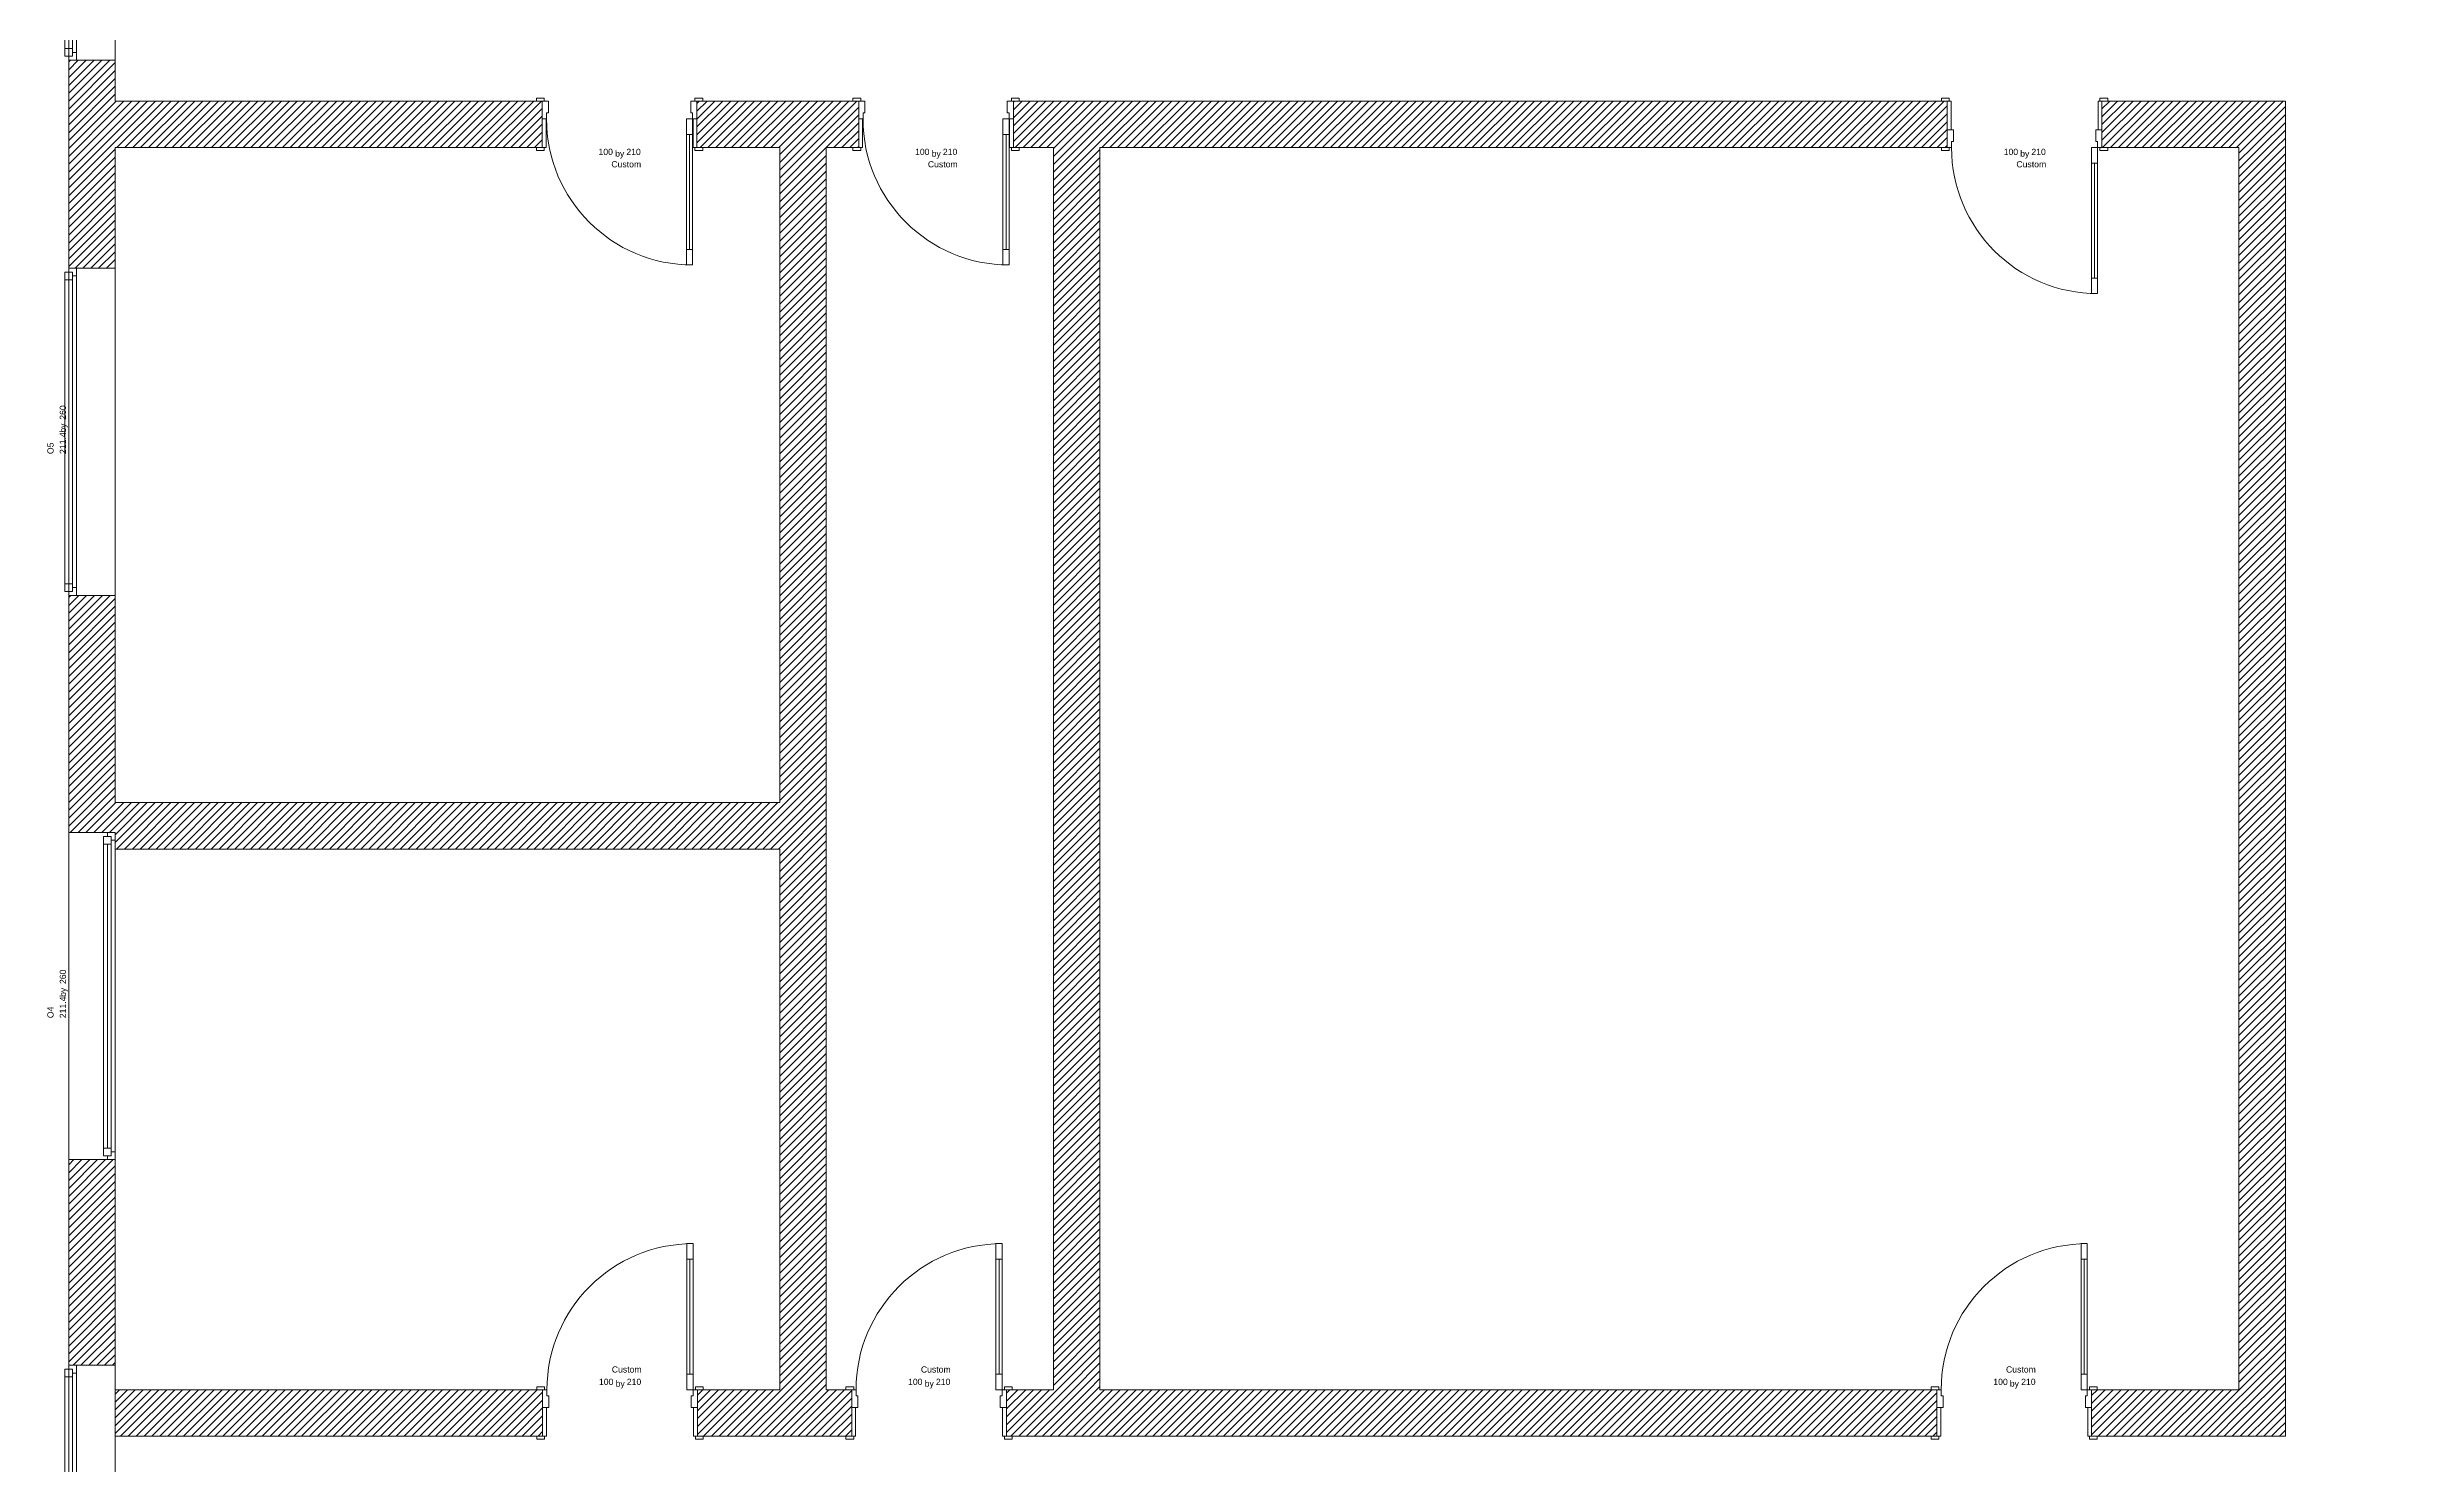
# Model space of a CAD drawing. Header units: millimetres. Extents: x -22335 to 45019, y -6963 to 25912.
# Drawn here: x -22335 to -7077, y 456 to 9616 of the extents above; entities that cross this region are included whole.
import ezdxf
from ezdxf.enums import TextEntityAlignment as Align

# ---------------------------------------------------------------- set-up
doc = ezdxf.new("R2010")
doc.units = ezdxf.units.MM
doc.header["$MEASUREMENT"] = 0
for name, color, linetype in [('A_KONS_plosce', 7, 'Continuous'), ('A_KONS_zid zunanji', 7, 'Continuous'), ('Archicad Door Markers', 7, 'Continuous'), ('Archicad Doors', 7, 'Continuous'), ('Archicad Window Markers', 7, 'Continuous'), ('Archicad Windows', 7, 'Continuous')]:
    doc.layers.add(name, color=color, linetype=linetype)
for name, color, linetype, lineweight, true_color in [('A_KONS_plosce_Pen_No__89', 7, 'Continuous', 0, 0x71cebe), ('Archicad Doors_Pen_No__23', 7, 'Continuous', 20, 0xff6600), ('Archicad Doors_Pen_No__3', 7, 'Continuous', 13, 0xff6600), ('Archicad Windows_Pen_No__23', 7, 'Continuous', 20, 0xff6600), ('Archicad Windows_Pen_No__3', 7, 'Continuous', 13, 0xff6600)]:
    doc.layers.add(name, color=color, linetype=linetype, lineweight=lineweight, true_color=true_color)
for name, color, linetype, lineweight in [('A_KONS_zid zunanji_Pen_No__27', 7, 'Continuous', 20), ('Archicad Door Markers_Pen_No__7', 7, 'Continuous', 13), ('Archicad Doors_Pen_No__27', 7, 'Continuous', 20), ('Archicad Window Markers_Pen_No__7', 7, 'Continuous', 13), ('Archicad Windows_Pen_No__27', 7, 'Continuous', 20)]:
    doc.layers.add(name, color=color, linetype=linetype, lineweight=lineweight)
doc.styles.add('GENERATED_STYLE_1', font='arial.ttf')
pattern_1 = [(45, (0, 0), (-25.455843, 25.455843), [])]

# ---------------------------------------------------------------- blocks, each defined once
blk = doc.blocks.new('Slab_1', base_point=(-22196, 25912))
at = {"layer": 'A_KONS_plosce_Pen_No__89', "color": 123, "linetype": 'Continuous', "lineweight": 0, "true_color": 0x71cebe, "flags": 128}
blk.add_lwpolyline([(-22196, 25912), (-22196, -6834), (-12447, -6834), (-3773, -6834), (6716, -6834), (9171, -6834), (44877, -6834), (44877, 969), (44877, 11647), (44877, 25912)], close=True, dxfattribs=at)
blk = doc.blocks.new('Window 27_2')
at = {"layer": 'Archicad Windows_Pen_No__23', "color": 30, "linetype": 'Continuous', "lineweight": 20, "true_color": 0xff6600}
for p, q in [((-1057, 0), (-1032, 0)), ((-1032, 25), (-982, 25)), ((-1032, -25), (-1032, 25)), ((-1032, 0), (-1032, -25)), ((-982, 25), (-982, -25)), ((-982, 25), (982, 25)), ((-982, 0), (982, 0)), ((982, -25), (982, 25)), ((982, 25), (1032, 25)), ((1032, 25), (1032, -25)), ((1032, -25), (1032, 0)), ((1032, 0), (1057, 0)), ((-1007, -50), (-1057, -50)), ((-1032, -25), (-1007, -25)), ((-982, -25), (-1032, -25)), ((-1007, -25), (-1007, -50)), ((982, -25), (-982, -25)), ((1032, -25), (982, -25)), ((1007, -50), (1007, -25)), ((1007, -25), (1032, -25)), ((1057, -50), (1007, -50))]:
    blk.add_line(p, q, dxfattribs=at)
at = {"layer": 'Archicad Windows_Pen_No__27', "color": 7, "linetype": 'Continuous', "lineweight": 20}
for p, q in [((-1057, 0), (-1057, -50)), ((-1057, 0), (-1057, -50)), ((1057, 0), (1057, -50)), ((1057, 0), (1057, -50)), ((-1057, -50), (-1057, -300)), ((1057, -50), (1057, -300))]:
    blk.add_line(p, q, dxfattribs=at)
at = {"layer": 'Archicad Windows_Pen_No__3', "color": 30, "linetype": 'Continuous', "lineweight": 13, "true_color": 0xff6600}
for p, q in [((-1057, 0), (1057, 0)), ((-982, 25), (982, 25)), ((1007, -50), (-1007, -50)), ((-1057, -300), (1057, -300))]:
    blk.add_line(p, q, dxfattribs=at)
blk = doc.blocks.new('Window 27_3')
at = {"layer": 'Archicad Windows_Pen_No__23', "color": 30, "linetype": 'Continuous', "lineweight": 20, "true_color": 0xff6600}
for p, q in [((-1057, 0), (-1032, 0)), ((-1032, 25), (-982, 25)), ((-1032, -25), (-1032, 25)), ((-1032, 0), (-1032, -25)), ((-982, 25), (-982, -25)), ((-982, 25), (982, 25)), ((-982, 0), (982, 0)), ((982, -25), (982, 25)), ((982, 25), (1032, 25)), ((1032, 25), (1032, -25)), ((1032, -25), (1032, 0)), ((1032, 0), (1057, 0)), ((-1007, -50), (-1057, -50)), ((-1032, -25), (-1007, -25)), ((-982, -25), (-1032, -25)), ((-1007, -25), (-1007, -50)), ((982, -25), (-982, -25)), ((1032, -25), (982, -25)), ((1007, -50), (1007, -25)), ((1007, -25), (1032, -25)), ((1057, -50), (1007, -50))]:
    blk.add_line(p, q, dxfattribs=at)
at = {"layer": 'Archicad Windows_Pen_No__27', "color": 7, "linetype": 'Continuous', "lineweight": 20}
for p, q in [((-1057, 0), (-1057, 250)), ((1057, 0), (1057, 250)), ((-1057, -50), (-1057, 0)), ((-1057, -50), (-1057, 0)), ((1057, -50), (1057, 0)), ((1057, -50), (1057, 0))]:
    blk.add_line(p, q, dxfattribs=at)
at = {"layer": 'Archicad Windows_Pen_No__3', "color": 30, "linetype": 'Continuous', "lineweight": 13, "true_color": 0xff6600}
for p, q in [((-1057, 250), (1057, 250)), ((-982, 25), (982, 25)), ((-1057, -50), (1057, -50)), ((1007, -50), (-1007, -50))]:
    blk.add_line(p, q, dxfattribs=at)
blk = doc.blocks.new('Basic Window-Door-Skylight Marker')
at = {"layer": 'Archicad Window Markers_Pen_No__7', "color": 7, "lineweight": 13, "style": 'GENERATED_STYLE_1'}
for tag, p in [('AC_WIDO_ID', (-157, 99)), ('AC_WIDO_A_SIZE', (-157, 20)), ('GS_Separator', (-23, 8)), ('AC_WIDO_B_SIZE', (65, 19))]:
    blk.add_attdef(tag, text='', height=40, dxfattribs=at).set_placement(p, align=Align.BOTTOM_LEFT)
blk = doc.blocks.new('Wall_1', base_point=(-22196, -6834))
at = {"layer": 'A_KONS_zid zunanji', "linetype": 'Continuous', "lineweight": 0, "true_color": 0x000000}
h = blk.add_hatch(dxfattribs=at)
h.set_pattern_fill('Navadna_NF_Opeka', color=18, style=0, pattern_type=2)
h.set_pattern_definition(pattern_1)
h.paths.add_polyline_path([(-22196, 8188), (-21896, 8188), (-21896, 9533), (-22196, 9533)])
h = blk.add_hatch(dxfattribs=at)
h.set_pattern_fill('Navadna_NF_Opeka', color=18, style=0, pattern_type=2)
h.set_pattern_definition(pattern_1)
h.paths.add_polyline_path([(-22196, 4542), (-21896, 4542), (-21896, 6074), (-22196, 6074)])
h = blk.add_hatch(dxfattribs=at)
h.set_pattern_fill('Navadna_NF_Opeka', color=18, style=0, pattern_type=2)
h.set_pattern_definition(pattern_1)
h.paths.add_polyline_path([(-22196, 1099), (-21896, 1099), (-21896, 2428), (-22196, 2428)])
at = {"layer": 'A_KONS_zid zunanji_Pen_No__27', "color": 7, "linetype": 'Continuous', "lineweight": 20}
for p, q in [((-22196, 9533), (-22146, 9533)), ((-22146, 9533), (-21896, 9533)), ((-22196, 8188), (-22146, 8188)), ((-22146, 8188), (-21896, 8188)), ((-22196, 6074), (-22146, 6074)), ((-22146, 6074), (-21896, 6074)), ((-21946, 4542), (-22196, 4542)), ((-21896, 4542), (-21946, 4542)), ((-21946, 2428), (-22196, 2428)), ((-21896, 2428), (-21946, 2428)), ((-22196, 1099), (-22146, 1099)), ((-22146, 1099), (-21896, 1099))]:
    blk.add_line(p, q, dxfattribs=at)
at = {"layer": 'A_KONS_zid zunanji_Pen_No__27', "color": 7, "linetype": 'Continuous', "lineweight": 20, "flags": 128}
for points in [[(-22196, 9533), (-22196, 8188)], [(-21896, 9268), (-21896, 9533)], [(-21896, 8188), (-21896, 8968)], [(-22196, 6074), (-22196, 4542)], [(-21896, 4735), (-21896, 6074)], [(-22196, 2428), (-22196, 1099)], [(-21896, 1099), (-21896, 2428)]]:
    blk.add_lwpolyline(points, dxfattribs=at)
at = {"layer": 'Archicad Window Markers', "color": 161, "lineweight": 13, "true_color": 0x40a5ff}
ref = blk.add_blockref('Basic Window-Door-Skylight Marker', (-22196, 7131), dxfattribs=dict(at, rotation=90))
ref.add_attrib('GS_Separator', ' by ', dxfattribs={"layer": 'Archicad Window Markers_Pen_No__7', "color": 7, "lineweight": 13, "height": 40, "rotation": 90, "style": 'GENERATED_STYLE_1'}).set_placement((-22202, 7110), align=Align.BOTTOM_LEFT)
ref.add_attrib('AC_WIDO_ID', 'O5', dxfattribs={"layer": 'Archicad Window Markers_Pen_No__7', "color": 7, "lineweight": 13, "height": 40, "rotation": 90, "style": 'GENERATED_STYLE_1'}).set_placement((-22282, 6987), align=Align.BOTTOM_LEFT)
ref.add_attrib('AC_WIDO_A_SIZE', '211.4', dxfattribs={"layer": 'Archicad Window Markers_Pen_No__7', "color": 7, "lineweight": 13, "height": 40, "rotation": 90, "style": 'GENERATED_STYLE_1'}).set_placement((-22202, 6988), align=Align.BOTTOM_LEFT)
ref.add_attrib('AC_WIDO_B_SIZE', '260', dxfattribs={"layer": 'Archicad Window Markers_Pen_No__7', "color": 7, "lineweight": 13, "height": 40, "rotation": 90, "style": 'GENERATED_STYLE_1'}).set_placement((-22202, 7209), align=Align.BOTTOM_LEFT)
ref = blk.add_blockref('Basic Window-Door-Skylight Marker', (-22196, 3485), dxfattribs=dict(at, rotation=90))
ref.add_attrib('GS_Separator', ' by ', dxfattribs={"layer": 'Archicad Window Markers_Pen_No__7', "color": 7, "lineweight": 13, "height": 40, "rotation": 90, "style": 'GENERATED_STYLE_1'}).set_placement((-22202, 3464), align=Align.BOTTOM_LEFT)
ref.add_attrib('AC_WIDO_ID', 'O4', dxfattribs={"layer": 'Archicad Window Markers_Pen_No__7', "color": 7, "lineweight": 13, "height": 40, "rotation": 90, "style": 'GENERATED_STYLE_1'}).set_placement((-22282, 3342), align=Align.BOTTOM_LEFT)
ref.add_attrib('AC_WIDO_A_SIZE', '211.4', dxfattribs={"layer": 'Archicad Window Markers_Pen_No__7', "color": 7, "lineweight": 13, "height": 40, "rotation": 90, "style": 'GENERATED_STYLE_1'}).set_placement((-22202, 3342), align=Align.BOTTOM_LEFT)
ref.add_attrib('AC_WIDO_B_SIZE', '260', dxfattribs={"layer": 'Archicad Window Markers_Pen_No__7', "color": 7, "lineweight": 13, "height": 40, "rotation": 90, "style": 'GENERATED_STYLE_1'}).set_placement((-22202, 3563), align=Align.BOTTOM_LEFT)
at = {"layer": 'Archicad Windows', "color": 21, "linetype": 'Continuous', "lineweight": 0, "true_color": 0xff9955, "zscale": 1000, "rotation": 89.99999999999999}
for p in [(-22196, 10590), (-22196, 7131), (-22196, 42)]:
    blk.add_blockref('Window 27_2', p, dxfattribs=at)
at = {"layer": 'Archicad Windows', "color": 21, "linetype": 'Continuous', "lineweight": 0, "true_color": 0xff9955, "xscale": -1, "zscale": 1000, "rotation": 89.99999999999999}
blk.add_blockref('Window 27_3', (-21946, 3485), dxfattribs=at)
blk = doc.blocks.new('Door 27_2')
at = {"layer": 'Archicad Doors_Pen_No__23', "color": 30, "linetype": 'Continuous', "lineweight": 20, "true_color": 0xff6600}
for p, q in [((-472, 0), (-500, 0)), ((-500, 0), (-500, -115)), ((-472, -40), (-472, 0)), ((500, 0), (472, 0)), ((472, 0), (472, -40)), ((500, -115), (500, 0)), ((-500, -115), (-460, -115)), ((-460, -40), (-472, -40)), ((-460, -115), (-460, -40)), ((472, -40), (460, -40)), ((460, -40), (460, -115)), ((460, -115), (500, -115))]:
    blk.add_line(p, q, dxfattribs=at)
at = {"layer": 'Archicad Doors_Pen_No__27', "color": 7, "linetype": 'Continuous', "lineweight": 20}
for p, q in [((-500, 0), (-537, 0)), ((-500, 0), (-537, 0)), ((-500, 0), (-500, -115)), ((-500, 0), (-500, -115)), ((500, 0), (500, -115)), ((500, 0), (500, -115)), ((500, 0), (537, 0)), ((500, 0), (537, 0)), ((-500, -115), (-500, -300)), ((-500, -115), (-500, -300)), ((500, -115), (500, -300)), ((500, -115), (500, -300)), ((-500, -300), (-537, -300)), ((-500, -300), (-537, -300)), ((500, -300), (537, -300)), ((500, -300), (537, -300))]:
    blk.add_line(p, q, dxfattribs=at)
at = {"layer": 'Archicad Doors_Pen_No__3', "color": 30, "linetype": 'Continuous', "lineweight": 13, "true_color": 0xff6600}
for p, q in [((432, 844), (432, 944)), ((432, 944), (472, 944)), ((472, 944), (472, 844)), ((472, 844), (432, 844)), ((452, 844), (452, 100)), ((-537, 0), (-537, 19)), ((-537, 19), (-487, 19)), ((-487, 0), (-537, 0)), ((-487, 19), (-487, 0)), ((432, 0), (432, 100)), ((432, 100), (472, 100)), ((472, 0), (432, 0)), ((472, 100), (472, 0)), ((487, 19), (537, 19)), ((487, 0), (487, 19)), ((537, 0), (487, 0)), ((537, 19), (537, 0)), ((-500, -300), (-500, -115)), ((-500, -115), (-475, -115)), ((-475, -115), (-475, -300)), ((475, -300), (475, -115)), ((475, -115), (500, -115)), ((500, -115), (500, -300)), ((-537, -319), (-537, -300)), ((-537, -300), (-487, -300)), ((-475, -300), (-500, -300)), ((-487, -300), (-487, -319)), ((500, -300), (475, -300)), ((487, -300), (537, -300)), ((487, -319), (487, -300)), ((537, -300), (537, -319)), ((-487, -319), (-537, -319)), ((537, -319), (487, -319))]:
    blk.add_line(p, q, dxfattribs=at)
at = {"layer": 'Archicad Doors_Pen_No__3', "color": 30, "linetype": 'Continuous', "lineweight": 13, "true_color": 0xff6600, "flags": 128}
for points in [[(452, 844), (452, 100), (432, 100), (432, 844)], [(472, 844), (472, 100), (452, 100), (452, 844)]]:
    blk.add_lwpolyline(points, close=True, dxfattribs=at)
at = {"layer": 'Archicad Doors_Pen_No__3', "color": 30, "linetype": 'Continuous', "lineweight": 13, "true_color": 0xff6600}
blk.add_arc((472, 0), 944, 90, 180, dxfattribs=at)
blk = doc.blocks.new('Wall_11', base_point=(-7874, 641))
at = {"layer": 'A_KONS_zid zunanji', "linetype": 'Continuous', "lineweight": 0, "true_color": 0x000000}
h = blk.add_hatch(dxfattribs=at)
h.set_pattern_fill('Navadna_NF_Opeka', color=18, style=0, pattern_type=2)
h.set_pattern_definition(pattern_1)
h.paths.add_polyline_path([(-21896, 941), (-21896, 641), (-19134, 641), (-19134, 941)])
h = blk.add_hatch(dxfattribs=at)
h.set_pattern_fill('Navadna_NF_Opeka', color=18, style=0, pattern_type=2)
h.set_pattern_definition(pattern_1)
h.paths.add_polyline_path([(-18134, 941), (-18134, 641), (-17137, 641), (-17137, 941)])
h = blk.add_hatch(dxfattribs=at)
h.set_pattern_fill('Navadna_NF_Opeka', color=18, style=0, pattern_type=2)
h.set_pattern_definition(pattern_1)
h.paths.add_polyline_path([(-16137, 941), (-16137, 641), (-10126, 641), (-10126, 941)])
h = blk.add_hatch(dxfattribs=at)
h.set_pattern_fill('Navadna_NF_Opeka', color=18, style=0, pattern_type=2)
h.set_pattern_definition(pattern_1)
h.paths.add_polyline_path([(-8174, 941), (-9126, 941), (-9126, 641), (-8174, 641)])
h = blk.add_hatch(dxfattribs=at)
h.set_pattern_fill('Navadna_NF_Opeka', color=18, style=0, pattern_type=2)
h.set_pattern_definition(pattern_1)
h.paths.add_polyline_path([(-8174, 941), (-7874, 641), (-7874, 941)])
h = blk.add_hatch(dxfattribs=at)
h.set_pattern_fill('Navadna_NF_Opeka', color=18, style=0, pattern_type=2)
h.set_pattern_definition(pattern_1)
h.paths.add_polyline_path([(-8174, 641), (-7874, 641), (-8174, 941)])
at = {"layer": 'A_KONS_zid zunanji_Pen_No__27', "color": 7, "linetype": 'Continuous', "lineweight": 20}
for p, q in [((-19134, 941), (-19171, 941)), ((-19134, 941), (-19134, 826)), ((-18134, 941), (-18097, 941)), ((-18134, 941), (-18134, 826)), ((-17137, 941), (-17174, 941)), ((-17137, 941), (-17137, 826)), ((-16137, 941), (-16100, 941)), ((-16137, 941), (-16137, 826)), ((-10126, 941), (-10163, 941)), ((-10126, 941), (-10126, 826)), ((-9126, 941), (-9089, 941)), ((-9126, 941), (-9126, 826)), ((-19134, 826), (-19134, 641)), ((-18134, 826), (-18134, 641)), ((-17137, 826), (-17137, 641)), ((-16137, 826), (-16137, 641)), ((-10126, 826), (-10126, 641)), ((-9126, 826), (-9126, 641)), ((-19134, 641), (-19171, 641)), ((-18134, 641), (-18097, 641)), ((-17137, 641), (-17174, 641)), ((-16137, 641), (-16100, 641)), ((-10126, 641), (-10163, 641)), ((-9126, 641), (-9089, 641))]:
    blk.add_line(p, q, dxfattribs=at)
at = {"layer": 'A_KONS_zid zunanji_Pen_No__27', "color": 7, "linetype": 'Continuous', "lineweight": 20, "flags": 128}
for points in [[(-19134, 941), (-21896, 941)], [(-17602, 941), (-18134, 941)], [(-17137, 941), (-17302, 941)], [(-15833, 941), (-16137, 941)], [(-10126, 941), (-15533, 941)], [(-8174, 941), (-9126, 941)], [(-7874, 641), (-7874, 941)], [(-21896, 641), (-19134, 641)], [(-18134, 641), (-17137, 641)], [(-16137, 641), (-10126, 641)], [(-9126, 641), (-7874, 641)]]:
    blk.add_lwpolyline(points, dxfattribs=at)
at = {"layer": 'Archicad Door Markers', "color": 161, "lineweight": 13, "true_color": 0x40a5ff}
ref = blk.add_blockref('Basic Window-Door-Skylight Marker', (-18634, 641), dxfattribs=dict(at, rotation=180))
ref.add_attrib('AC_MarkerText_1', 'Custom', dxfattribs={"layer": 'Archicad Door Markers_Pen_No__7', "color": 7, "lineweight": 13, "height": 40, "rotation": 360, "style": 'GENERATED_STYLE_1'}).set_placement((-18687, 1040), align=Align.BOTTOM_LEFT)
ref.add_attrib('GS_Separator', ' by ', dxfattribs={"layer": 'Archicad Door Markers_Pen_No__7', "color": 7, "lineweight": 13, "height": 40, "rotation": 360, "style": 'GENERATED_STYLE_1'}).set_placement((-18678, 949), align=Align.BOTTOM_LEFT)
ref.add_attrib('AC_WIDO_A_SIZE', '100', dxfattribs={"layer": 'Archicad Door Markers_Pen_No__7', "color": 7, "lineweight": 13, "height": 40, "rotation": 360, "style": 'GENERATED_STYLE_1'}).set_placement((-18770, 960), align=Align.BOTTOM_LEFT)
ref.add_attrib('AC_WIDO_B_SIZE', '210', dxfattribs={"layer": 'Archicad Door Markers_Pen_No__7', "color": 7, "lineweight": 13, "height": 40, "rotation": 360, "style": 'GENERATED_STYLE_1'}).set_placement((-18590, 960), align=Align.BOTTOM_LEFT)
ref = blk.add_blockref('Basic Window-Door-Skylight Marker', (-16637, 641), dxfattribs=dict(at, rotation=180))
ref.add_attrib('AC_MarkerText_1', 'Custom', dxfattribs={"layer": 'Archicad Door Markers_Pen_No__7', "color": 7, "lineweight": 13, "height": 40, "rotation": 360, "style": 'GENERATED_STYLE_1'}).set_placement((-16690, 1040), align=Align.BOTTOM_LEFT)
ref.add_attrib('GS_Separator', ' by ', dxfattribs={"layer": 'Archicad Door Markers_Pen_No__7', "color": 7, "lineweight": 13, "height": 40, "rotation": 360, "style": 'GENERATED_STYLE_1'}).set_placement((-16681, 949), align=Align.BOTTOM_LEFT)
ref.add_attrib('AC_WIDO_A_SIZE', '100', dxfattribs={"layer": 'Archicad Door Markers_Pen_No__7', "color": 7, "lineweight": 13, "height": 40, "rotation": 360, "style": 'GENERATED_STYLE_1'}).set_placement((-16773, 960), align=Align.BOTTOM_LEFT)
ref.add_attrib('AC_WIDO_B_SIZE', '210', dxfattribs={"layer": 'Archicad Door Markers_Pen_No__7', "color": 7, "lineweight": 13, "height": 40, "rotation": 360, "style": 'GENERATED_STYLE_1'}).set_placement((-16593, 960), align=Align.BOTTOM_LEFT)
ref = blk.add_blockref('Basic Window-Door-Skylight Marker', (-9626, 641), dxfattribs=dict(at, rotation=180))
ref.add_attrib('AC_MarkerText_1', 'Custom', dxfattribs={"layer": 'Archicad Door Markers_Pen_No__7', "color": 7, "lineweight": 13, "height": 40, "rotation": 360, "style": 'GENERATED_STYLE_1'}).set_placement((-9679, 1040), align=Align.BOTTOM_LEFT)
ref.add_attrib('GS_Separator', ' by ', dxfattribs={"layer": 'Archicad Door Markers_Pen_No__7', "color": 7, "lineweight": 13, "height": 40, "rotation": 360, "style": 'GENERATED_STYLE_1'}).set_placement((-9670, 949), align=Align.BOTTOM_LEFT)
ref.add_attrib('AC_WIDO_A_SIZE', '100', dxfattribs={"layer": 'Archicad Door Markers_Pen_No__7', "color": 7, "lineweight": 13, "height": 40, "rotation": 360, "style": 'GENERATED_STYLE_1'}).set_placement((-9761, 960), align=Align.BOTTOM_LEFT)
ref.add_attrib('AC_WIDO_B_SIZE', '210', dxfattribs={"layer": 'Archicad Door Markers_Pen_No__7', "color": 7, "lineweight": 13, "height": 40, "rotation": 360, "style": 'GENERATED_STYLE_1'}).set_placement((-9581, 960), align=Align.BOTTOM_LEFT)
at = {"layer": 'Archicad Doors', "color": 21, "linetype": 'Continuous', "lineweight": 0, "true_color": 0xff9955, "zscale": 1000}
for p in [(-18634, 941), (-16637, 941), (-9626, 941)]:
    blk.add_blockref('Door 27_2', p, dxfattribs=at)
blk = doc.blocks.new('Door 27')
at = {"layer": 'Archicad Doors_Pen_No__23', "color": 30, "linetype": 'Continuous', "lineweight": 20, "true_color": 0xff6600}
for p, q in [((-472, 0), (-500, 0)), ((-500, 0), (-500, -115)), ((-472, -40), (-472, 0)), ((500, 0), (472, 0)), ((472, 0), (472, -40)), ((500, -115), (500, 0)), ((-500, -115), (-460, -115)), ((-460, -40), (-472, -40)), ((-460, -115), (-460, -40)), ((472, -40), (460, -40)), ((460, -40), (460, -115)), ((460, -115), (500, -115))]:
    blk.add_line(p, q, dxfattribs=at)
at = {"layer": 'Archicad Doors_Pen_No__27', "color": 7, "linetype": 'Continuous', "lineweight": 20}
for p, q in [((-500, 185), (-537, 185)), ((-500, 185), (-537, 185)), ((-500, 0), (-500, 185)), ((-500, 0), (-500, 185)), ((500, 0), (500, 185)), ((500, 0), (500, 185)), ((500, 185), (537, 185)), ((500, 185), (537, 185)), ((-500, -115), (-500, 0)), ((-500, -115), (-500, 0)), ((500, -115), (500, 0)), ((500, -115), (500, 0)), ((-500, -115), (-537, -115)), ((-500, -115), (-537, -115)), ((500, -115), (537, -115)), ((500, -115), (537, -115))]:
    blk.add_line(p, q, dxfattribs=at)
at = {"layer": 'Archicad Doors_Pen_No__3', "color": 30, "linetype": 'Continuous', "lineweight": 13, "true_color": 0xff6600}
for p, q in [((432, 844), (432, 944)), ((432, 944), (472, 944)), ((472, 944), (472, 844)), ((472, 844), (432, 844)), ((452, 844), (452, 100)), ((-487, 204), (-537, 204)), ((-537, 204), (-537, 185)), ((-537, 185), (-487, 185)), ((-475, 185), (-500, 185)), ((-500, 185), (-500, 0)), ((-487, 185), (-487, 204)), ((-475, 0), (-475, 185)), ((500, 185), (475, 185)), ((475, 185), (475, 0)), ((537, 204), (487, 204)), ((487, 204), (487, 185)), ((487, 185), (537, 185)), ((500, 0), (500, 185)), ((537, 185), (537, 204)), ((-500, 0), (-475, 0)), ((432, 0), (432, 100)), ((432, 100), (472, 100)), ((472, 0), (432, 0)), ((472, 100), (472, 0)), ((475, 0), (500, 0)), ((-487, -115), (-537, -115)), ((-537, -115), (-537, -134)), ((-537, -134), (-487, -134)), ((-487, -134), (-487, -115)), ((537, -115), (487, -115)), ((487, -115), (487, -134)), ((487, -134), (537, -134)), ((537, -134), (537, -115))]:
    blk.add_line(p, q, dxfattribs=at)
at = {"layer": 'Archicad Doors_Pen_No__3', "color": 30, "linetype": 'Continuous', "lineweight": 13, "true_color": 0xff6600, "flags": 128}
for points in [[(452, 844), (452, 100), (432, 100), (432, 844)], [(472, 844), (472, 100), (452, 100), (452, 844)]]:
    blk.add_lwpolyline(points, close=True, dxfattribs=at)
at = {"layer": 'Archicad Doors_Pen_No__3', "color": 30, "linetype": 'Continuous', "lineweight": 13, "true_color": 0xff6600}
blk.add_arc((472, 0), 944, 90, 180, dxfattribs=at)
blk = doc.blocks.new('Wall_12', base_point=(-7874, 9268))
at = {"layer": 'A_KONS_zid zunanji', "linetype": 'Continuous', "lineweight": 0, "true_color": 0x000000}
h = blk.add_hatch(dxfattribs=at)
h.set_pattern_fill('Navadna_NF_Opeka', color=18, style=0, pattern_type=2)
h.set_pattern_definition(pattern_1)
h.paths.add_polyline_path([(-21896, 9268), (-21896, 8968), (-19137, 8968), (-19137, 9268)])
h = blk.add_hatch(dxfattribs=at)
h.set_pattern_fill('Navadna_NF_Opeka', color=18, style=0, pattern_type=2)
h.set_pattern_definition(pattern_1)
h.paths.add_polyline_path([(-18137, 9268), (-18137, 8968), (-17092, 8968), (-17092, 9268)])
h = blk.add_hatch(dxfattribs=at)
h.set_pattern_fill('Navadna_NF_Opeka', color=18, style=0, pattern_type=2)
h.set_pattern_definition(pattern_1)
h.paths.add_polyline_path([(-16092, 9268), (-16092, 8968), (-10059, 8968), (-10059, 9268)])
h = blk.add_hatch(dxfattribs=at)
h.set_pattern_fill('Navadna_NF_Opeka', color=18, style=0, pattern_type=2)
h.set_pattern_definition(pattern_1)
h.paths.add_polyline_path([(-9059, 9268), (-9059, 8968), (-8174, 8968), (-8174, 9268)])
h = blk.add_hatch(dxfattribs=at)
h.set_pattern_fill('Navadna_NF_Opeka', color=18, style=0, pattern_type=2)
h.set_pattern_definition(pattern_1)
h.paths.add_polyline_path([(-8174, 8968), (-7874, 8968), (-7874, 9268)])
h = blk.add_hatch(dxfattribs=at)
h.set_pattern_fill('Navadna_NF_Opeka', color=18, style=0, pattern_type=2)
h.set_pattern_definition(pattern_1)
h.paths.add_polyline_path([(-8174, 8968), (-7874, 9268), (-8174, 9268)])
at = {"layer": 'A_KONS_zid zunanji_Pen_No__27', "color": 7, "linetype": 'Continuous', "lineweight": 20}
for p, q in [((-19137, 9268), (-19174, 9268)), ((-19137, 9268), (-19137, 9153)), ((-18137, 9268), (-18100, 9268)), ((-18137, 9268), (-18137, 9153)), ((-17092, 9268), (-17129, 9268)), ((-17092, 9268), (-17092, 9153)), ((-16092, 9268), (-16055, 9268)), ((-16092, 9268), (-16092, 9153)), ((-10059, 9268), (-10096, 9268)), ((-10059, 9083), (-10059, 9268)), ((-9059, 9268), (-9022, 9268)), ((-9059, 9083), (-9059, 9268)), ((-19137, 9153), (-19137, 8968)), ((-18137, 9153), (-18137, 8968)), ((-17092, 9153), (-17092, 8968)), ((-16092, 9153), (-16092, 8968)), ((-10059, 8968), (-10059, 9083)), ((-9059, 8968), (-9059, 9083)), ((-19137, 8968), (-19174, 8968)), ((-18137, 8968), (-18100, 8968)), ((-17092, 8968), (-17129, 8968)), ((-16092, 8968), (-16055, 8968)), ((-10059, 8968), (-10096, 8968)), ((-9059, 8968), (-9022, 8968))]:
    blk.add_line(p, q, dxfattribs=at)
at = {"layer": 'A_KONS_zid zunanji_Pen_No__27', "color": 7, "linetype": 'Continuous', "lineweight": 20, "flags": 128}
for points in [[(-19137, 9268), (-21896, 9268)], [(-17092, 9268), (-18137, 9268)], [(-10059, 9268), (-16092, 9268)], [(-7874, 9268), (-9059, 9268)], [(-7874, 9268), (-7874, 8968)], [(-21896, 8968), (-19137, 8968)], [(-18137, 8968), (-17602, 8968)], [(-17302, 8968), (-17092, 8968)], [(-16092, 8968), (-15833, 8968)], [(-15533, 8968), (-10059, 8968)], [(-9059, 8968), (-8174, 8968)]]:
    blk.add_lwpolyline(points, dxfattribs=at)
at = {"layer": 'Archicad Door Markers', "color": 161, "lineweight": 13, "true_color": 0x40a5ff}
ref = blk.add_blockref('Basic Window-Door-Skylight Marker', (-18637, 8968), dxfattribs=dict(at, rotation=180))
ref.add_attrib('AC_MarkerText_1', 'Custom', dxfattribs={"layer": 'Archicad Door Markers_Pen_No__7', "color": 7, "lineweight": 13, "height": 40, "rotation": 360, "style": 'GENERATED_STYLE_1'}).set_placement((-18690, 8828), align=Align.BOTTOM_LEFT)
ref.add_attrib('GS_Separator', ' by ', dxfattribs={"layer": 'Archicad Door Markers_Pen_No__7', "color": 7, "lineweight": 13, "height": 40, "rotation": 360, "style": 'GENERATED_STYLE_1'}).set_placement((-18681, 8897), align=Align.BOTTOM_LEFT)
ref.add_attrib('AC_WIDO_A_SIZE', '100', dxfattribs={"layer": 'Archicad Door Markers_Pen_No__7', "color": 7, "lineweight": 13, "height": 40, "rotation": 360, "style": 'GENERATED_STYLE_1'}).set_placement((-18773, 8908), align=Align.BOTTOM_LEFT)
ref.add_attrib('AC_WIDO_B_SIZE', '210', dxfattribs={"layer": 'Archicad Door Markers_Pen_No__7', "color": 7, "lineweight": 13, "height": 40, "rotation": 360, "style": 'GENERATED_STYLE_1'}).set_placement((-18593, 8908), align=Align.BOTTOM_LEFT)
ref = blk.add_blockref('Basic Window-Door-Skylight Marker', (-16592, 8968), dxfattribs=dict(at, rotation=180))
ref.add_attrib('AC_MarkerText_1', 'Custom', dxfattribs={"layer": 'Archicad Door Markers_Pen_No__7', "color": 7, "lineweight": 13, "height": 40, "rotation": 360, "style": 'GENERATED_STYLE_1'}).set_placement((-16645, 8828), align=Align.BOTTOM_LEFT)
ref.add_attrib('GS_Separator', ' by ', dxfattribs={"layer": 'Archicad Door Markers_Pen_No__7', "color": 7, "lineweight": 13, "height": 40, "rotation": 360, "style": 'GENERATED_STYLE_1'}).set_placement((-16636, 8897), align=Align.BOTTOM_LEFT)
ref.add_attrib('AC_WIDO_A_SIZE', '100', dxfattribs={"layer": 'Archicad Door Markers_Pen_No__7', "color": 7, "lineweight": 13, "height": 40, "rotation": 360, "style": 'GENERATED_STYLE_1'}).set_placement((-16728, 8908), align=Align.BOTTOM_LEFT)
ref.add_attrib('AC_WIDO_B_SIZE', '210', dxfattribs={"layer": 'Archicad Door Markers_Pen_No__7', "color": 7, "lineweight": 13, "height": 40, "rotation": 360, "style": 'GENERATED_STYLE_1'}).set_placement((-16548, 8908), align=Align.BOTTOM_LEFT)
ref = blk.add_blockref('Basic Window-Door-Skylight Marker', (-9559, 8968), dxfattribs=dict(at, rotation=180))
ref.add_attrib('AC_MarkerText_1', 'Custom', dxfattribs={"layer": 'Archicad Door Markers_Pen_No__7', "color": 7, "lineweight": 13, "height": 40, "rotation": 360, "style": 'GENERATED_STYLE_1'}).set_placement((-9612, 8828), align=Align.BOTTOM_LEFT)
ref.add_attrib('GS_Separator', ' by ', dxfattribs={"layer": 'Archicad Door Markers_Pen_No__7', "color": 7, "lineweight": 13, "height": 40, "rotation": 360, "style": 'GENERATED_STYLE_1'}).set_placement((-9603, 8897), align=Align.BOTTOM_LEFT)
ref.add_attrib('AC_WIDO_A_SIZE', '100', dxfattribs={"layer": 'Archicad Door Markers_Pen_No__7', "color": 7, "lineweight": 13, "height": 40, "rotation": 360, "style": 'GENERATED_STYLE_1'}).set_placement((-9694, 8908), align=Align.BOTTOM_LEFT)
ref.add_attrib('AC_WIDO_B_SIZE', '210', dxfattribs={"layer": 'Archicad Door Markers_Pen_No__7', "color": 7, "lineweight": 13, "height": 40, "rotation": 360, "style": 'GENERATED_STYLE_1'}).set_placement((-9515, 8908), align=Align.BOTTOM_LEFT)
at = {"layer": 'Archicad Doors', "color": 21, "linetype": 'Continuous', "lineweight": 0, "true_color": 0xff9955, "xscale": -1, "zscale": 1000, "rotation": 180}
for name, p in [('Door 27', (-18637, 9153)), ('Door 27', (-16592, 9153)), ('Door 27_2', (-9559, 8968))]:
    blk.add_blockref(name, p, dxfattribs=at)
blk = doc.blocks.new('Wall_13', base_point=(-7874, 9268))
at = {"layer": 'A_KONS_zid zunanji', "linetype": 'Continuous', "lineweight": 0, "true_color": 0x000000}
h = blk.add_hatch(dxfattribs=at)
h.set_pattern_fill('Navadna_NF_Opeka', color=18, style=0, pattern_type=2)
h.set_pattern_definition(pattern_1)
h.paths.add_polyline_path([(-8174, 8968), (-8174, 941), (-7874, 941), (-7874, 8968)])
at = {"layer": 'A_KONS_zid zunanji_Pen_No__27', "color": 7, "linetype": 'Continuous', "lineweight": 20, "flags": 128}
for points in [[(-8174, 8968), (-8174, 941)], [(-7874, 941), (-7874, 8968)]]:
    blk.add_lwpolyline(points, dxfattribs=at)
blk = doc.blocks.new('Wall_14', base_point=(-15833, 9268))
at = {"layer": 'A_KONS_zid zunanji', "linetype": 'Continuous', "lineweight": 0, "true_color": 0x000000}
h = blk.add_hatch(dxfattribs=at)
h.set_pattern_fill('Navadna_NF_Opeka', color=18, style=0, pattern_type=2)
h.set_pattern_definition(pattern_1)
h.paths.add_polyline_path([(-15833, 8968), (-15833, 941), (-15533, 941), (-15533, 8968)])
at = {"layer": 'A_KONS_zid zunanji_Pen_No__27', "color": 7, "linetype": 'Continuous', "lineweight": 20, "flags": 128}
for points in [[(-15833, 8968), (-15833, 941)], [(-15533, 941), (-15533, 8968)]]:
    blk.add_lwpolyline(points, dxfattribs=at)
blk = doc.blocks.new('Wall_15', base_point=(-17302, 641))
at = {"layer": 'A_KONS_zid zunanji', "linetype": 'Continuous', "lineweight": 0, "true_color": 0x000000}
h = blk.add_hatch(dxfattribs=at)
h.set_pattern_fill('Navadna_NF_Opeka', color=18, style=0, pattern_type=2)
h.set_pattern_definition(pattern_1)
h.paths.add_polyline_path([(-17302, 941), (-17302, 8968), (-17602, 8968), (-17602, 941)])
at = {"layer": 'A_KONS_zid zunanji_Pen_No__27', "color": 7, "linetype": 'Continuous', "lineweight": 20, "flags": 128}
for points in [[(-17602, 8968), (-17602, 4735)], [(-17302, 941), (-17302, 8968)], [(-17602, 4435), (-17602, 941)]]:
    blk.add_lwpolyline(points, dxfattribs=at)
blk = doc.blocks.new('Wall_16', base_point=(-22196, 4435))
at = {"layer": 'A_KONS_zid zunanji', "linetype": 'Continuous', "lineweight": 0, "true_color": 0x000000}
h = blk.add_hatch(dxfattribs=at)
h.set_pattern_fill('Navadna_NF_Opeka', color=18, style=0, pattern_type=2)
h.set_pattern_definition(pattern_1)
h.paths.add_polyline_path([(-21896, 4435), (-17602, 4435), (-17602, 4735), (-21896, 4735)])
at = {"layer": 'A_KONS_zid zunanji_Pen_No__27', "color": 7, "linetype": 'Continuous', "lineweight": 20, "flags": 128}
for points in [[(-17602, 4735), (-21896, 4735)], [(-21896, 4435), (-17602, 4435)]]:
    blk.add_lwpolyline(points, dxfattribs=at)

msp = doc.modelspace()

# ---------------------------------------------------------------- block references
at = {"layer": 'A_KONS_plosce', "color": 123, "linetype": 'Continuous', "lineweight": 0, "true_color": 0x71cebe}
msp.add_blockref('Slab_1', (-22196, 25912), dxfattribs=at)
at = {"layer": 'A_KONS_zid zunanji', "color": 7, "lineweight": 20}
for name, p in [('Wall_1', (-22196, -6834)), ('Wall_12', (-7874, 9268)), ('Wall_15', (-17302, 641)), ('Wall_14', (-15833, 9268)), ('Wall_13', (-7874, 9268)), ('Wall_16', (-22196, 4435)), ('Wall_11', (-7874, 641))]:
    msp.add_blockref(name, p, dxfattribs=at)

doc.saveas('drawing.dxf')
